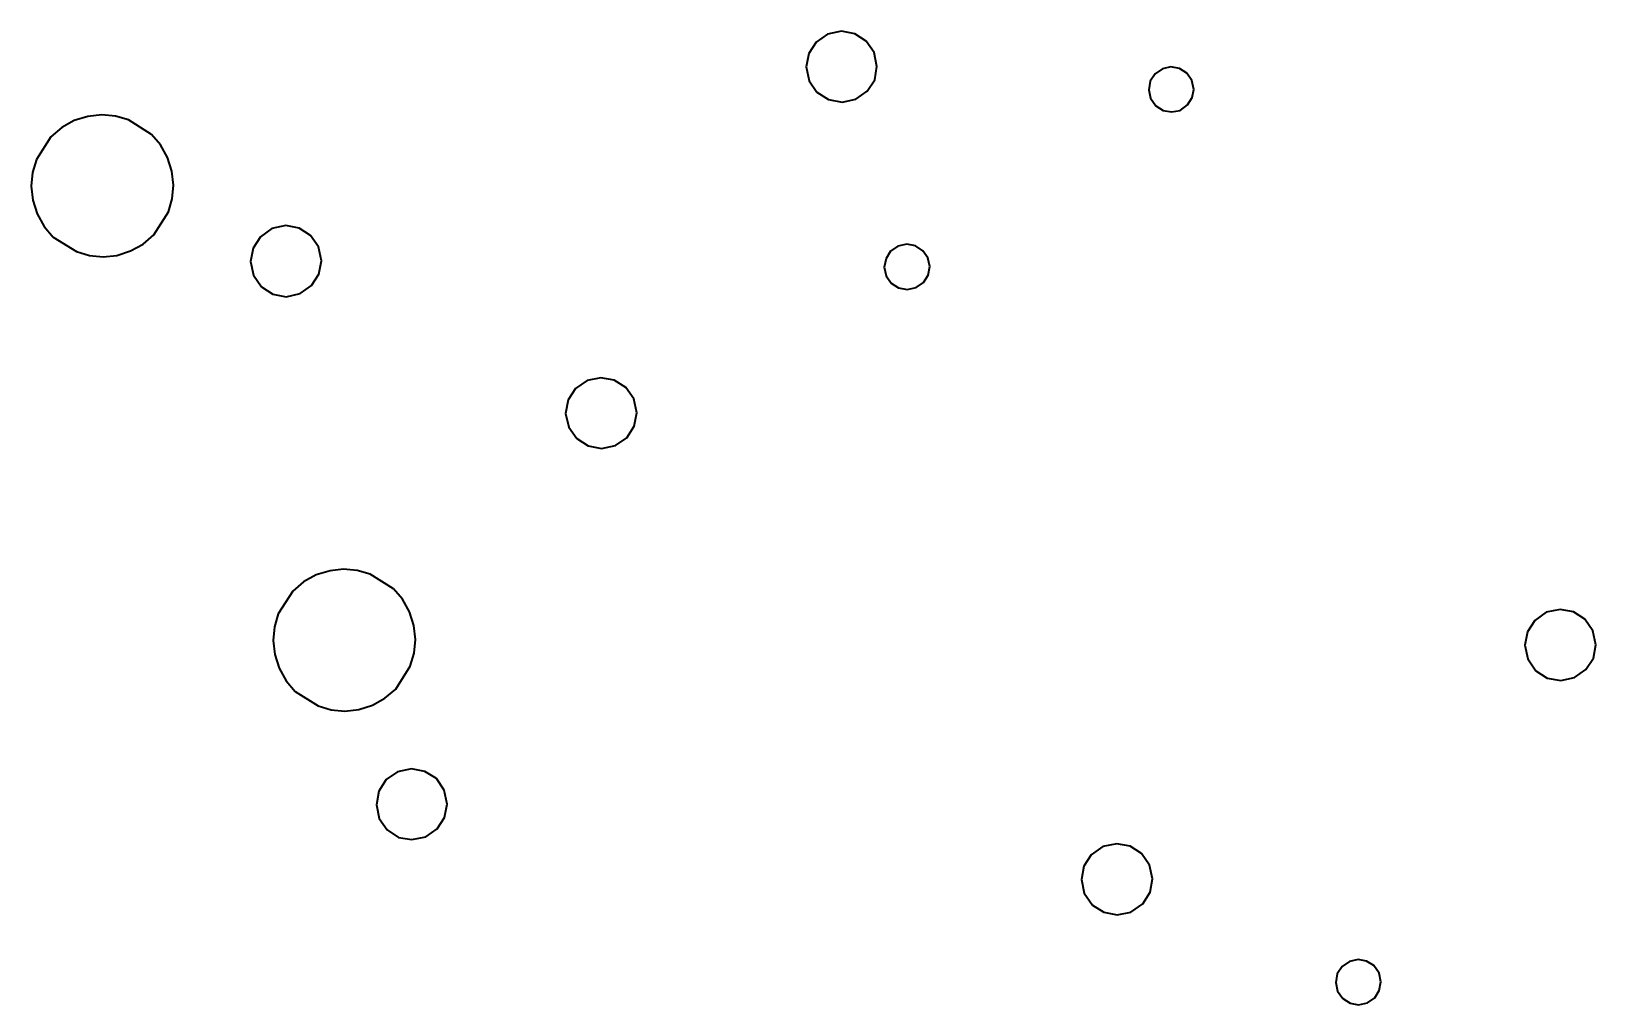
# Model space of a CAD drawing. Header units: centimetres. Extents: x -42.1 to -14.8, y -24.7 to -11.6.
# Drawn here: x -39.95 to -27.63, y -21.96 to -14.3 of the extents above; entities that cross this region are included whole.
import ezdxf

# ---------------------------------------------------------------- set-up
doc = ezdxf.new("R2010")
doc.units = ezdxf.units.CM
doc.header["$MEASUREMENT"] = 0
doc.layers.add('layer 1', color=7, linetype='Continuous')

msp = doc.modelspace()

# ---------------------------------------------------------------- linework, layer by layer
at = {"layer": 'layer 1', "color": 242, "lineweight": 35}
for points, knots in [([(-33.31625, -14.46375), (-33.31625, -14.46375), (-33.29375, -14.57375), (-33.29375, -14.57375), (-33.29375, -14.57375), (-33.29375, -14.57375), (-33.31125, -14.67875), (-33.31125, -14.67875), (-33.31125, -14.67875), (-33.31125, -14.67875), (-33.37125, -14.76875), (-33.37125, -14.76875), (-33.37125, -14.76875), (-33.37125, -14.76875), (-33.46125, -14.83125), (-33.46125, -14.83125), (-33.46125, -14.83125), (-33.46125, -14.83125), (-33.56875, -14.85375), (-33.56875, -14.85375), (-33.56875, -14.85375), (-33.56875, -14.85375), (-33.67625, -14.83375), (-33.67625, -14.83375), (-33.67625, -14.83375), (-33.67625, -14.83375), (-33.76625, -14.77625), (-33.76625, -14.77625), (-33.76625, -14.77625), (-33.76625, -14.77625), (-33.82875, -14.68625), (-33.82875, -14.68625), (-33.82875, -14.68625), (-33.82875, -14.68625), (-33.85125, -14.57625), (-33.85125, -14.57625), (-33.85125, -14.57625), (-33.85125, -14.57625), (-33.83125, -14.47125), (-33.83125, -14.47125), (-33.83125, -14.47125), (-33.83125, -14.47125), (-33.77375, -14.38125), (-33.77375, -14.38125), (-33.77375, -14.38125), (-33.77375, -14.38125), (-33.68375, -14.31875), (-33.68375, -14.31875), (-33.68375, -14.31875), (-33.68375, -14.31875), (-33.57375, -14.29625), (-33.57375, -14.29625), (-33.57375, -14.29625), (-33.57375, -14.29625), (-33.46875, -14.31625), (-33.46875, -14.31625), (-33.46875, -14.31625), (-33.46875, -14.31625), (-33.37875, -14.37375), (-33.37875, -14.37375), (-33.37875, -14.37375), (-33.37875, -14.37375), (-33.31625, -14.46375), (-33.31625, -14.46375)], [0, 0, 0, 0, 0.05882353, 0.05882353, 0.05882353, 0.05882353, 0.11764706, 0.11764706, 0.11764706, 0.11764706, 0.17647059, 0.17647059, 0.17647059, 0.17647059, 0.23529412, 0.23529412, 0.23529412, 0.23529412, 0.29411765, 0.29411765, 0.29411765, 0.29411765, 0.35294118, 0.35294118, 0.35294118, 0.35294118, 0.41176471, 0.41176471, 0.41176471, 0.41176471, 0.47058824, 0.47058824, 0.47058824, 0.47058824, 0.52941176, 0.52941176, 0.52941176, 0.52941176, 0.58823529, 0.58823529, 0.58823529, 0.58823529, 0.64705882, 0.64705882, 0.64705882, 0.64705882, 0.70588235, 0.70588235, 0.70588235, 0.70588235, 0.76470588, 0.76470588, 0.76470588, 0.76470588, 0.82352941, 0.82352941, 0.82352941, 0.82352941, 0.88235294, 0.88235294, 0.88235294, 0.88235294, 1, 1, 1, 1]), ([(-30.81375, -14.68375), (-30.81375, -14.68375), (-30.79875, -14.75375), (-30.79875, -14.75375), (-30.79875, -14.75375), (-30.79875, -14.75375), (-30.81125, -14.81875), (-30.81125, -14.81875), (-30.81125, -14.81875), (-30.81125, -14.81875), (-30.84875, -14.87625), (-30.84875, -14.87625), (-30.84875, -14.87625), (-30.84875, -14.87625), (-30.90625, -14.91875), (-30.90625, -14.91875), (-30.90625, -14.91875), (-30.90625, -14.91875), (-30.97375, -14.93125), (-30.97375, -14.93125), (-30.97375, -14.93125), (-30.97375, -14.93125), (-31.04125, -14.91875), (-31.04125, -14.91875), (-31.04125, -14.91875), (-31.04125, -14.91875), (-31.09875, -14.88375), (-31.09875, -14.88375), (-31.09875, -14.88375), (-31.09875, -14.88375), (-31.13875, -14.82375), (-31.13875, -14.82375), (-31.13875, -14.82375), (-31.13875, -14.82375), (-31.15375, -14.75625), (-31.15375, -14.75625), (-31.15375, -14.75625), (-31.15375, -14.75625), (-31.14125, -14.68875), (-31.14125, -14.68875), (-31.14125, -14.68875), (-31.14125, -14.68875), (-31.10375, -14.63125), (-31.10375, -14.63125), (-31.10375, -14.63125), (-31.10375, -14.63125), (-31.04625, -14.59125), (-31.04625, -14.59125), (-31.04625, -14.59125), (-31.04625, -14.59125), (-30.97875, -14.57625), (-30.97875, -14.57625), (-30.97875, -14.57625), (-30.97875, -14.57625), (-30.91125, -14.58875), (-30.91125, -14.58875), (-30.91125, -14.58875), (-30.91125, -14.58875), (-30.85375, -14.62625), (-30.85375, -14.62625), (-30.85375, -14.62625), (-30.85375, -14.62625), (-30.81375, -14.68375), (-30.81375, -14.68375)], [0, 0, 0, 0, 0.05882353, 0.05882353, 0.05882353, 0.05882353, 0.11764706, 0.11764706, 0.11764706, 0.11764706, 0.17647059, 0.17647059, 0.17647059, 0.17647059, 0.23529412, 0.23529412, 0.23529412, 0.23529412, 0.29411765, 0.29411765, 0.29411765, 0.29411765, 0.35294118, 0.35294118, 0.35294118, 0.35294118, 0.41176471, 0.41176471, 0.41176471, 0.41176471, 0.47058824, 0.47058824, 0.47058824, 0.47058824, 0.52941176, 0.52941176, 0.52941176, 0.52941176, 0.58823529, 0.58823529, 0.58823529, 0.58823529, 0.64705882, 0.64705882, 0.64705882, 0.64705882, 0.70588235, 0.70588235, 0.70588235, 0.70588235, 0.76470588, 0.76470588, 0.76470588, 0.76470588, 0.82352941, 0.82352941, 0.82352941, 0.82352941, 0.88235294, 0.88235294, 0.88235294, 0.88235294, 1, 1, 1, 1]), ([(-38.88125, -15.29125), (-38.88125, -15.29125), (-38.84625, -15.39875), (-38.84625, -15.39875), (-38.84625, -15.39875), (-38.84625, -15.39875), (-38.83375, -15.50875), (-38.83375, -15.50875), (-38.83375, -15.50875), (-38.83375, -15.50875), (-38.84375, -15.61625), (-38.84375, -15.61625), (-38.84375, -15.61625), (-38.84375, -15.61625), (-38.87375, -15.71875), (-38.87375, -15.71875), (-38.87375, -15.71875), (-38.87375, -15.71875), (-38.98875, -15.89875), (-38.98875, -15.89875), (-38.98875, -15.89875), (-38.98875, -15.89875), (-39.07375, -15.97125), (-39.07375, -15.97125), (-39.07375, -15.97125), (-39.07375, -15.97125), (-39.17125, -16.02625), (-39.17125, -16.02625), (-39.17125, -16.02625), (-39.17125, -16.02625), (-39.28125, -16.06125), (-39.28125, -16.06125), (-39.28125, -16.06125), (-39.28125, -16.06125), (-39.38875, -16.07125), (-39.38875, -16.07125), (-39.38875, -16.07125), (-39.38875, -16.07125), (-39.49625, -16.06125), (-39.49625, -16.06125), (-39.49625, -16.06125), (-39.49625, -16.06125), (-39.59875, -16.03125), (-39.59875, -16.03125), (-39.59875, -16.03125), (-39.59875, -16.03125), (-39.78125, -15.91625), (-39.78125, -15.91625), (-39.78125, -15.91625), (-39.78125, -15.91625), (-39.85125, -15.83375), (-39.85125, -15.83375), (-39.85125, -15.83375), (-39.85125, -15.83375), (-39.90625, -15.73375), (-39.90625, -15.73375), (-39.90625, -15.73375), (-39.90625, -15.73375), (-39.94125, -15.62625), (-39.94125, -15.62625), (-39.94125, -15.62625), (-39.94125, -15.62625), (-39.95375, -15.51625), (-39.95375, -15.51625), (-39.95375, -15.51625), (-39.95375, -15.51625), (-39.94375, -15.40875), (-39.94375, -15.40875), (-39.94375, -15.40875), (-39.94375, -15.40875), (-39.91375, -15.30625), (-39.91375, -15.30625), (-39.91375, -15.30625), (-39.91375, -15.30625), (-39.79875, -15.12625), (-39.79875, -15.12625), (-39.79875, -15.12625), (-39.79875, -15.12625), (-39.71375, -15.05375), (-39.71375, -15.05375), (-39.71375, -15.05375), (-39.71375, -15.05375), (-39.61625, -14.99875), (-39.61625, -14.99875), (-39.61625, -14.99875), (-39.61625, -14.99875), (-39.50875, -14.96625), (-39.50875, -14.96625), (-39.50875, -14.96625), (-39.50875, -14.96625), (-39.39875, -14.95375), (-39.39875, -14.95375), (-39.39875, -14.95375), (-39.39875, -14.95375), (-39.29125, -14.96375), (-39.29125, -14.96375), (-39.29125, -14.96375), (-39.29125, -14.96375), (-39.18875, -14.99375), (-39.18875, -14.99375), (-39.18875, -14.99375), (-39.18875, -14.99375), (-39.00625, -15.10875), (-39.00625, -15.10875), (-39.00625, -15.10875), (-39.00625, -15.10875), (-38.93625, -15.19125), (-38.93625, -15.19125), (-38.93625, -15.19125), (-38.93625, -15.19125), (-38.88125, -15.29125), (-38.88125, -15.29125)], [0, 0, 0, 0, 0.03448276, 0.03448276, 0.03448276, 0.03448276, 0.06896552, 0.06896552, 0.06896552, 0.06896552, 0.10344828, 0.10344828, 0.10344828, 0.10344828, 0.13793103, 0.13793103, 0.13793103, 0.13793103, 0.17241379, 0.17241379, 0.17241379, 0.17241379, 0.20689655, 0.20689655, 0.20689655, 0.20689655, 0.24137931, 0.24137931, 0.24137931, 0.24137931, 0.27586207, 0.27586207, 0.27586207, 0.27586207, 0.31034483, 0.31034483, 0.31034483, 0.31034483, 0.34482759, 0.34482759, 0.34482759, 0.34482759, 0.37931034, 0.37931034, 0.37931034, 0.37931034, 0.4137931, 0.4137931, 0.4137931, 0.4137931, 0.44827586, 0.44827586, 0.44827586, 0.44827586, 0.48275862, 0.48275862, 0.48275862, 0.48275862, 0.51724138, 0.51724138, 0.51724138, 0.51724138, 0.55172414, 0.55172414, 0.55172414, 0.55172414, 0.5862069, 0.5862069, 0.5862069, 0.5862069, 0.62068966, 0.62068966, 0.62068966, 0.62068966, 0.65517241, 0.65517241, 0.65517241, 0.65517241, 0.68965517, 0.68965517, 0.68965517, 0.68965517, 0.72413793, 0.72413793, 0.72413793, 0.72413793, 0.75862069, 0.75862069, 0.75862069, 0.75862069, 0.79310345, 0.79310345, 0.79310345, 0.79310345, 0.82758621, 0.82758621, 0.82758621, 0.82758621, 0.86206897, 0.86206897, 0.86206897, 0.86206897, 0.89655172, 0.89655172, 0.89655172, 0.89655172, 0.93103448, 0.93103448, 0.93103448, 0.93103448, 1, 1, 1, 1]), ([(-37.69125, -15.99375), (-37.69125, -15.99375), (-37.66875, -16.10375), (-37.66875, -16.10375), (-37.66875, -16.10375), (-37.66875, -16.10375), (-37.68875, -16.20875), (-37.68875, -16.20875), (-37.68875, -16.20875), (-37.68875, -16.20875), (-37.74625, -16.29875), (-37.74625, -16.29875), (-37.74625, -16.29875), (-37.74625, -16.29875), (-37.83625, -16.36125), (-37.83625, -16.36125), (-37.83625, -16.36125), (-37.83625, -16.36125), (-37.94625, -16.38625), (-37.94625, -16.38625), (-37.94625, -16.38625), (-37.94625, -16.38625), (-38.05125, -16.36625), (-38.05125, -16.36625), (-38.05125, -16.36625), (-38.05125, -16.36625), (-38.14125, -16.30875), (-38.14125, -16.30875), (-38.14125, -16.30875), (-38.14125, -16.30875), (-38.20375, -16.21625), (-38.20375, -16.21625), (-38.20375, -16.21625), (-38.20375, -16.21625), (-38.22625, -16.10875), (-38.22625, -16.10875), (-38.22625, -16.10875), (-38.22625, -16.10875), (-38.20625, -16.00375), (-38.20625, -16.00375), (-38.20625, -16.00375), (-38.20625, -16.00375), (-38.14875, -15.91375), (-38.14875, -15.91375), (-38.14875, -15.91375), (-38.14875, -15.91375), (-38.05875, -15.84875), (-38.05875, -15.84875), (-38.05875, -15.84875), (-38.05875, -15.84875), (-37.94875, -15.82625), (-37.94875, -15.82625), (-37.94875, -15.82625), (-37.94875, -15.82625), (-37.84375, -15.84625), (-37.84375, -15.84625), (-37.84375, -15.84625), (-37.84375, -15.84625), (-37.75375, -15.90375), (-37.75375, -15.90375), (-37.75375, -15.90375), (-37.75375, -15.90375), (-37.69125, -15.99375), (-37.69125, -15.99375)], [0, 0, 0, 0, 0.05882353, 0.05882353, 0.05882353, 0.05882353, 0.11764706, 0.11764706, 0.11764706, 0.11764706, 0.17647059, 0.17647059, 0.17647059, 0.17647059, 0.23529412, 0.23529412, 0.23529412, 0.23529412, 0.29411765, 0.29411765, 0.29411765, 0.29411765, 0.35294118, 0.35294118, 0.35294118, 0.35294118, 0.41176471, 0.41176471, 0.41176471, 0.41176471, 0.47058824, 0.47058824, 0.47058824, 0.47058824, 0.52941176, 0.52941176, 0.52941176, 0.52941176, 0.58823529, 0.58823529, 0.58823529, 0.58823529, 0.64705882, 0.64705882, 0.64705882, 0.64705882, 0.70588235, 0.70588235, 0.70588235, 0.70588235, 0.76470588, 0.76470588, 0.76470588, 0.76470588, 0.82352941, 0.82352941, 0.82352941, 0.82352941, 0.88235294, 0.88235294, 0.88235294, 0.88235294, 1, 1, 1, 1]), ([(-32.89375, -16.08125), (-32.89375, -16.08125), (-32.87875, -16.14875), (-32.87875, -16.14875), (-32.87875, -16.14875), (-32.87875, -16.14875), (-32.89125, -16.21625), (-32.89125, -16.21625), (-32.89125, -16.21625), (-32.89125, -16.21625), (-32.92875, -16.27375), (-32.92875, -16.27375), (-32.92875, -16.27375), (-32.92875, -16.27375), (-32.98625, -16.31375), (-32.98625, -16.31375), (-32.98625, -16.31375), (-32.98625, -16.31375), (-33.05625, -16.32875), (-33.05625, -16.32875), (-33.05625, -16.32875), (-33.05625, -16.32875), (-33.12375, -16.31625), (-33.12375, -16.31625), (-33.12375, -16.31625), (-33.12375, -16.31625), (-33.18125, -16.27875), (-33.18125, -16.27875), (-33.18125, -16.27875), (-33.18125, -16.27875), (-33.22125, -16.22125), (-33.22125, -16.22125), (-33.22125, -16.22125), (-33.22125, -16.22125), (-33.23625, -16.15375), (-33.23625, -16.15375), (-33.23625, -16.15375), (-33.23625, -16.15375), (-33.22125, -16.08625), (-33.22125, -16.08625), (-33.22125, -16.08625), (-33.22125, -16.08625), (-33.18625, -16.02875), (-33.18625, -16.02875), (-33.18625, -16.02875), (-33.18625, -16.02875), (-33.12875, -15.98875), (-33.12875, -15.98875), (-33.12875, -15.98875), (-33.12875, -15.98875), (-33.05875, -15.97375), (-33.05875, -15.97375), (-33.05875, -15.97375), (-33.05875, -15.97375), (-32.99125, -15.98625), (-32.99125, -15.98625), (-32.99125, -15.98625), (-32.99125, -15.98625), (-32.93375, -16.02375), (-32.93375, -16.02375), (-32.93375, -16.02375), (-32.93375, -16.02375), (-32.89375, -16.08125), (-32.89375, -16.08125)], [0, 0, 0, 0, 0.05882353, 0.05882353, 0.05882353, 0.05882353, 0.11764706, 0.11764706, 0.11764706, 0.11764706, 0.17647059, 0.17647059, 0.17647059, 0.17647059, 0.23529412, 0.23529412, 0.23529412, 0.23529412, 0.29411765, 0.29411765, 0.29411765, 0.29411765, 0.35294118, 0.35294118, 0.35294118, 0.35294118, 0.41176471, 0.41176471, 0.41176471, 0.41176471, 0.47058824, 0.47058824, 0.47058824, 0.47058824, 0.52941176, 0.52941176, 0.52941176, 0.52941176, 0.58823529, 0.58823529, 0.58823529, 0.58823529, 0.64705882, 0.64705882, 0.64705882, 0.64705882, 0.70588235, 0.70588235, 0.70588235, 0.70588235, 0.76470588, 0.76470588, 0.76470588, 0.76470588, 0.82352941, 0.82352941, 0.82352941, 0.82352941, 0.88235294, 0.88235294, 0.88235294, 0.88235294, 1, 1, 1, 1]), ([(-35.20875, -17.19125), (-35.20875, -17.19125), (-35.18625, -17.30125), (-35.18625, -17.30125), (-35.18625, -17.30125), (-35.18625, -17.30125), (-35.20625, -17.40625), (-35.20625, -17.40625), (-35.20625, -17.40625), (-35.20625, -17.40625), (-35.26375, -17.49625), (-35.26375, -17.49625), (-35.26375, -17.49625), (-35.26375, -17.49625), (-35.35375, -17.55875), (-35.35375, -17.55875), (-35.35375, -17.55875), (-35.35375, -17.55875), (-35.46375, -17.58125), (-35.46375, -17.58125), (-35.46375, -17.58125), (-35.46375, -17.58125), (-35.56875, -17.56125), (-35.56875, -17.56125), (-35.56875, -17.56125), (-35.56875, -17.56125), (-35.65875, -17.50375), (-35.65875, -17.50375), (-35.65875, -17.50375), (-35.65875, -17.50375), (-35.72125, -17.41375), (-35.72125, -17.41375), (-35.72125, -17.41375), (-35.72125, -17.41375), (-35.74625, -17.30625), (-35.74625, -17.30625), (-35.74625, -17.30625), (-35.74625, -17.30625), (-35.72625, -17.19875), (-35.72625, -17.19875), (-35.72625, -17.19875), (-35.72625, -17.19875), (-35.66875, -17.10875), (-35.66875, -17.10875), (-35.66875, -17.10875), (-35.66875, -17.10875), (-35.57625, -17.04625), (-35.57625, -17.04625), (-35.57625, -17.04625), (-35.57625, -17.04625), (-35.46875, -17.02375), (-35.46875, -17.02375), (-35.46875, -17.02375), (-35.46875, -17.02375), (-35.36375, -17.04375), (-35.36375, -17.04375), (-35.36375, -17.04375), (-35.36375, -17.04375), (-35.27125, -17.10125), (-35.27125, -17.10125), (-35.27125, -17.10125), (-35.27125, -17.10125), (-35.20875, -17.19125), (-35.20875, -17.19125)], [0, 0, 0, 0, 0.05882353, 0.05882353, 0.05882353, 0.05882353, 0.11764706, 0.11764706, 0.11764706, 0.11764706, 0.17647059, 0.17647059, 0.17647059, 0.17647059, 0.23529412, 0.23529412, 0.23529412, 0.23529412, 0.29411765, 0.29411765, 0.29411765, 0.29411765, 0.35294118, 0.35294118, 0.35294118, 0.35294118, 0.41176471, 0.41176471, 0.41176471, 0.41176471, 0.47058824, 0.47058824, 0.47058824, 0.47058824, 0.52941176, 0.52941176, 0.52941176, 0.52941176, 0.58823529, 0.58823529, 0.58823529, 0.58823529, 0.64705882, 0.64705882, 0.64705882, 0.64705882, 0.70588235, 0.70588235, 0.70588235, 0.70588235, 0.76470588, 0.76470588, 0.76470588, 0.76470588, 0.82352941, 0.82352941, 0.82352941, 0.82352941, 0.88235294, 0.88235294, 0.88235294, 0.88235294, 1, 1, 1, 1]), ([(-36.97625, -18.86875), (-36.97625, -18.86875), (-36.94125, -18.97625), (-36.94125, -18.97625), (-36.94125, -18.97625), (-36.94125, -18.97625), (-36.92875, -19.08625), (-36.92875, -19.08625), (-36.92875, -19.08625), (-36.92875, -19.08625), (-36.93875, -19.19375), (-36.93875, -19.19375), (-36.93875, -19.19375), (-36.93875, -19.19375), (-36.96875, -19.29625), (-36.96875, -19.29625), (-36.96875, -19.29625), (-36.96875, -19.29625), (-37.08375, -19.47625), (-37.08375, -19.47625), (-37.08375, -19.47625), (-37.08375, -19.47625), (-37.16875, -19.54875), (-37.16875, -19.54875), (-37.16875, -19.54875), (-37.16875, -19.54875), (-37.26625, -19.60375), (-37.26625, -19.60375), (-37.26625, -19.60375), (-37.26625, -19.60375), (-37.37375, -19.63625), (-37.37375, -19.63625), (-37.37375, -19.63625), (-37.37375, -19.63625), (-37.48375, -19.64875), (-37.48375, -19.64875), (-37.48375, -19.64875), (-37.48375, -19.64875), (-37.59125, -19.63875), (-37.59125, -19.63875), (-37.59125, -19.63875), (-37.59125, -19.63875), (-37.69375, -19.60875), (-37.69375, -19.60875), (-37.69375, -19.60875), (-37.69375, -19.60875), (-37.87625, -19.49375), (-37.87625, -19.49375), (-37.87625, -19.49375), (-37.87625, -19.49375), (-37.94625, -19.41125), (-37.94625, -19.41125), (-37.94625, -19.41125), (-37.94625, -19.41125), (-38.00125, -19.31125), (-38.00125, -19.31125), (-38.00125, -19.31125), (-38.00125, -19.31125), (-38.03625, -19.20375), (-38.03625, -19.20375), (-38.03625, -19.20375), (-38.03625, -19.20375), (-38.04875, -19.09375), (-38.04875, -19.09375), (-38.04875, -19.09375), (-38.04875, -19.09375), (-38.03875, -18.98625), (-38.03875, -18.98625), (-38.03875, -18.98625), (-38.03875, -18.98625), (-38.00875, -18.88375), (-38.00875, -18.88375), (-38.00875, -18.88375), (-38.00875, -18.88375), (-37.89375, -18.70375), (-37.89375, -18.70375), (-37.89375, -18.70375), (-37.89375, -18.70375), (-37.80875, -18.63125), (-37.80875, -18.63125), (-37.80875, -18.63125), (-37.80875, -18.63125), (-37.71125, -18.57625), (-37.71125, -18.57625), (-37.71125, -18.57625), (-37.71125, -18.57625), (-37.60125, -18.54375), (-37.60125, -18.54375), (-37.60125, -18.54375), (-37.60125, -18.54375), (-37.49375, -18.53125), (-37.49375, -18.53125), (-37.49375, -18.53125), (-37.49375, -18.53125), (-37.38625, -18.54125), (-37.38625, -18.54125), (-37.38625, -18.54125), (-37.38625, -18.54125), (-37.28375, -18.57125), (-37.28375, -18.57125), (-37.28375, -18.57125), (-37.28375, -18.57125), (-37.10125, -18.68625), (-37.10125, -18.68625), (-37.10125, -18.68625), (-37.10125, -18.68625), (-37.03125, -18.76875), (-37.03125, -18.76875), (-37.03125, -18.76875), (-37.03125, -18.76875), (-36.97625, -18.86875), (-36.97625, -18.86875)], [0, 0, 0, 0, 0.03448276, 0.03448276, 0.03448276, 0.03448276, 0.06896552, 0.06896552, 0.06896552, 0.06896552, 0.10344828, 0.10344828, 0.10344828, 0.10344828, 0.13793103, 0.13793103, 0.13793103, 0.13793103, 0.17241379, 0.17241379, 0.17241379, 0.17241379, 0.20689655, 0.20689655, 0.20689655, 0.20689655, 0.24137931, 0.24137931, 0.24137931, 0.24137931, 0.27586207, 0.27586207, 0.27586207, 0.27586207, 0.31034483, 0.31034483, 0.31034483, 0.31034483, 0.34482759, 0.34482759, 0.34482759, 0.34482759, 0.37931034, 0.37931034, 0.37931034, 0.37931034, 0.4137931, 0.4137931, 0.4137931, 0.4137931, 0.44827586, 0.44827586, 0.44827586, 0.44827586, 0.48275862, 0.48275862, 0.48275862, 0.48275862, 0.51724138, 0.51724138, 0.51724138, 0.51724138, 0.55172414, 0.55172414, 0.55172414, 0.55172414, 0.5862069, 0.5862069, 0.5862069, 0.5862069, 0.62068966, 0.62068966, 0.62068966, 0.62068966, 0.65517241, 0.65517241, 0.65517241, 0.65517241, 0.68965517, 0.68965517, 0.68965517, 0.68965517, 0.72413793, 0.72413793, 0.72413793, 0.72413793, 0.75862069, 0.75862069, 0.75862069, 0.75862069, 0.79310345, 0.79310345, 0.79310345, 0.79310345, 0.82758621, 0.82758621, 0.82758621, 0.82758621, 0.86206897, 0.86206897, 0.86206897, 0.86206897, 0.89655172, 0.89655172, 0.89655172, 0.89655172, 0.93103448, 0.93103448, 0.93103448, 0.93103448, 1, 1, 1, 1]), ([(-28.16875, -19.23875), (-28.16875, -19.23875), (-28.19125, -19.13125), (-28.19125, -19.13125), (-28.19125, -19.13125), (-28.19125, -19.13125), (-28.17125, -19.02625), (-28.17125, -19.02625), (-28.17125, -19.02625), (-28.17125, -19.02625), (-28.11375, -18.93625), (-28.11375, -18.93625), (-28.11375, -18.93625), (-28.11375, -18.93625), (-28.02375, -18.87125), (-28.02375, -18.87125), (-28.02375, -18.87125), (-28.02375, -18.87125), (-27.91375, -18.84875), (-27.91375, -18.84875), (-27.91375, -18.84875), (-27.91375, -18.84875), (-27.80875, -18.86875), (-27.80875, -18.86875), (-27.80875, -18.86875), (-27.80875, -18.86875), (-27.71875, -18.92625), (-27.71875, -18.92625), (-27.71875, -18.92625), (-27.71875, -18.92625), (-27.65625, -19.01625), (-27.65625, -19.01625), (-27.65625, -19.01625), (-27.65625, -19.01625), (-27.63375, -19.12625), (-27.63375, -19.12625), (-27.63375, -19.12625), (-27.63375, -19.12625), (-27.65125, -19.23125), (-27.65125, -19.23125), (-27.65125, -19.23125), (-27.65125, -19.23125), (-27.71125, -19.32125), (-27.71125, -19.32125), (-27.71125, -19.32125), (-27.71125, -19.32125), (-27.80125, -19.38375), (-27.80125, -19.38375), (-27.80125, -19.38375), (-27.80125, -19.38375), (-27.90875, -19.40875), (-27.90875, -19.40875), (-27.90875, -19.40875), (-27.90875, -19.40875), (-28.01625, -19.38875), (-28.01625, -19.38875), (-28.01625, -19.38875), (-28.01625, -19.38875), (-28.10625, -19.33125), (-28.10625, -19.33125), (-28.10625, -19.33125), (-28.10625, -19.33125), (-28.16875, -19.23875), (-28.16875, -19.23875)], [0, 0, 0, 0, 0.05882353, 0.05882353, 0.05882353, 0.05882353, 0.11764706, 0.11764706, 0.11764706, 0.11764706, 0.17647059, 0.17647059, 0.17647059, 0.17647059, 0.23529412, 0.23529412, 0.23529412, 0.23529412, 0.29411765, 0.29411765, 0.29411765, 0.29411765, 0.35294118, 0.35294118, 0.35294118, 0.35294118, 0.41176471, 0.41176471, 0.41176471, 0.41176471, 0.47058824, 0.47058824, 0.47058824, 0.47058824, 0.52941176, 0.52941176, 0.52941176, 0.52941176, 0.58823529, 0.58823529, 0.58823529, 0.58823529, 0.64705882, 0.64705882, 0.64705882, 0.64705882, 0.70588235, 0.70588235, 0.70588235, 0.70588235, 0.76470588, 0.76470588, 0.76470588, 0.76470588, 0.82352941, 0.82352941, 0.82352941, 0.82352941, 0.88235294, 0.88235294, 0.88235294, 0.88235294, 1, 1, 1, 1]), ([(-36.70125, -20.27125), (-36.70125, -20.27125), (-36.67875, -20.38125), (-36.67875, -20.38125), (-36.67875, -20.38125), (-36.67875, -20.38125), (-36.69875, -20.48625), (-36.69875, -20.48625), (-36.69875, -20.48625), (-36.69875, -20.48625), (-36.75625, -20.57625), (-36.75625, -20.57625), (-36.75625, -20.57625), (-36.75625, -20.57625), (-36.84625, -20.63875), (-36.84625, -20.63875), (-36.84625, -20.63875), (-36.84625, -20.63875), (-36.95625, -20.66125), (-36.95625, -20.66125), (-36.95625, -20.66125), (-36.95625, -20.66125), (-37.06125, -20.64375), (-37.06125, -20.64375), (-37.06125, -20.64375), (-37.06125, -20.64375), (-37.15125, -20.58375), (-37.15125, -20.58375), (-37.15125, -20.58375), (-37.15125, -20.58375), (-37.21375, -20.49375), (-37.21375, -20.49375), (-37.21375, -20.49375), (-37.21375, -20.49375), (-37.23625, -20.38625), (-37.23625, -20.38625), (-37.23625, -20.38625), (-37.23625, -20.38625), (-37.21625, -20.27875), (-37.21625, -20.27875), (-37.21625, -20.27875), (-37.21625, -20.27875), (-37.15875, -20.18875), (-37.15875, -20.18875), (-37.15875, -20.18875), (-37.15875, -20.18875), (-37.06875, -20.12625), (-37.06875, -20.12625), (-37.06875, -20.12625), (-37.06875, -20.12625), (-36.95875, -20.10375), (-36.95875, -20.10375), (-36.95875, -20.10375), (-36.95875, -20.10375), (-36.85375, -20.12375), (-36.85375, -20.12375), (-36.85375, -20.12375), (-36.85375, -20.12375), (-36.76375, -20.18125), (-36.76375, -20.18125), (-36.76375, -20.18125), (-36.76375, -20.18125), (-36.70125, -20.27125), (-36.70125, -20.27125)], [0, 0, 0, 0, 0.05882353, 0.05882353, 0.05882353, 0.05882353, 0.11764706, 0.11764706, 0.11764706, 0.11764706, 0.17647059, 0.17647059, 0.17647059, 0.17647059, 0.23529412, 0.23529412, 0.23529412, 0.23529412, 0.29411765, 0.29411765, 0.29411765, 0.29411765, 0.35294118, 0.35294118, 0.35294118, 0.35294118, 0.41176471, 0.41176471, 0.41176471, 0.41176471, 0.47058824, 0.47058824, 0.47058824, 0.47058824, 0.52941176, 0.52941176, 0.52941176, 0.52941176, 0.58823529, 0.58823529, 0.58823529, 0.58823529, 0.64705882, 0.64705882, 0.64705882, 0.64705882, 0.70588235, 0.70588235, 0.70588235, 0.70588235, 0.76470588, 0.76470588, 0.76470588, 0.76470588, 0.82352941, 0.82352941, 0.82352941, 0.82352941, 0.88235294, 0.88235294, 0.88235294, 0.88235294, 1, 1, 1, 1]), ([(-31.66125, -21.08375), (-31.66125, -21.08375), (-31.68375, -20.97625), (-31.68375, -20.97625), (-31.68375, -20.97625), (-31.68375, -20.97625), (-31.66375, -20.87124), (-31.66375, -20.87124), (-31.66375, -20.87124), (-31.66375, -20.87124), (-31.60625, -20.78125), (-31.60625, -20.78125), (-31.60625, -20.78125), (-31.60625, -20.78125), (-31.51625, -20.71625), (-31.51625, -20.71625), (-31.51625, -20.71625), (-31.51625, -20.71625), (-31.40625, -20.69375), (-31.40625, -20.69375), (-31.40625, -20.69375), (-31.40625, -20.69375), (-31.30125, -20.71375), (-31.30125, -20.71375), (-31.30125, -20.71375), (-31.30125, -20.71375), (-31.21125, -20.77125), (-31.21125, -20.77125), (-31.21125, -20.77125), (-31.21125, -20.77125), (-31.14875, -20.86375), (-31.14875, -20.86375), (-31.14875, -20.86375), (-31.14875, -20.86375), (-31.12375, -20.97124), (-31.12375, -20.97124), (-31.12375, -20.97124), (-31.12375, -20.97124), (-31.14375, -21.07625), (-31.14375, -21.07625), (-31.14375, -21.07625), (-31.14375, -21.07625), (-31.20125, -21.16625), (-31.20125, -21.16625), (-31.20125, -21.16625), (-31.20125, -21.16625), (-31.29375, -21.23125), (-31.29375, -21.23125), (-31.29375, -21.23125), (-31.29375, -21.23125), (-31.40125, -21.25375), (-31.40125, -21.25375), (-31.40125, -21.25375), (-31.40125, -21.25375), (-31.50625, -21.23375), (-31.50625, -21.23375), (-31.50625, -21.23375), (-31.50625, -21.23375), (-31.59625, -21.17625), (-31.59625, -21.17625), (-31.59625, -21.17625), (-31.59625, -21.17625), (-31.66125, -21.08375), (-31.66125, -21.08375)], [0, 0, 0, 0, 0.05882353, 0.05882353, 0.05882353, 0.05882353, 0.11764706, 0.11764706, 0.11764706, 0.11764706, 0.17647059, 0.17647059, 0.17647059, 0.17647059, 0.23529412, 0.23529412, 0.23529412, 0.23529412, 0.29411765, 0.29411765, 0.29411765, 0.29411765, 0.35294118, 0.35294118, 0.35294118, 0.35294118, 0.41176471, 0.41176471, 0.41176471, 0.41176471, 0.47058824, 0.47058824, 0.47058824, 0.47058824, 0.52941176, 0.52941176, 0.52941176, 0.52941176, 0.58823529, 0.58823529, 0.58823529, 0.58823529, 0.64705882, 0.64705882, 0.64705882, 0.64705882, 0.70588235, 0.70588235, 0.70588235, 0.70588235, 0.76470588, 0.76470588, 0.76470588, 0.76470588, 0.82352941, 0.82352941, 0.82352941, 0.82352941, 0.88235294, 0.88235294, 0.88235294, 0.88235294, 1, 1, 1, 1]), ([(-29.66625, -21.85375), (-29.66625, -21.85375), (-29.68125, -21.78625), (-29.68125, -21.78625), (-29.68125, -21.78625), (-29.68125, -21.78625), (-29.66875, -21.71875), (-29.66875, -21.71875), (-29.66875, -21.71875), (-29.66875, -21.71875), (-29.63125, -21.66125), (-29.63125, -21.66125), (-29.63125, -21.66125), (-29.63125, -21.66125), (-29.57375, -21.62125), (-29.57375, -21.62125), (-29.57375, -21.62125), (-29.57375, -21.62125), (-29.50375, -21.60625), (-29.50375, -21.60625), (-29.50375, -21.60625), (-29.50375, -21.60625), (-29.43875, -21.61875), (-29.43875, -21.61875), (-29.43875, -21.61875), (-29.43875, -21.61875), (-29.38125, -21.65375), (-29.38125, -21.65375), (-29.38125, -21.65375), (-29.38125, -21.65375), (-29.33875, -21.71375), (-29.33875, -21.71375), (-29.33875, -21.71375), (-29.33875, -21.71375), (-29.32625, -21.78125), (-29.32625, -21.78125), (-29.32625, -21.78125), (-29.32625, -21.78125), (-29.33875, -21.84875), (-29.33875, -21.84875), (-29.33875, -21.84875), (-29.33875, -21.84875), (-29.37375, -21.90625), (-29.37375, -21.90625), (-29.37375, -21.90625), (-29.37375, -21.90625), (-29.43125, -21.94625), (-29.43125, -21.94625), (-29.43125, -21.94625), (-29.43125, -21.94625), (-29.50125, -21.96125), (-29.50125, -21.96125), (-29.50125, -21.96125), (-29.50125, -21.96125), (-29.56875, -21.94875), (-29.56875, -21.94875), (-29.56875, -21.94875), (-29.56875, -21.94875), (-29.62625, -21.91125), (-29.62625, -21.91125), (-29.62625, -21.91125), (-29.62625, -21.91125), (-29.66625, -21.85375), (-29.66625, -21.85375)], [0, 0, 0, 0, 0.05882353, 0.05882353, 0.05882353, 0.05882353, 0.11764706, 0.11764706, 0.11764706, 0.11764706, 0.17647059, 0.17647059, 0.17647059, 0.17647059, 0.23529412, 0.23529412, 0.23529412, 0.23529412, 0.29411765, 0.29411765, 0.29411765, 0.29411765, 0.35294118, 0.35294118, 0.35294118, 0.35294118, 0.41176471, 0.41176471, 0.41176471, 0.41176471, 0.47058824, 0.47058824, 0.47058824, 0.47058824, 0.52941176, 0.52941176, 0.52941176, 0.52941176, 0.58823529, 0.58823529, 0.58823529, 0.58823529, 0.64705882, 0.64705882, 0.64705882, 0.64705882, 0.70588235, 0.70588235, 0.70588235, 0.70588235, 0.76470588, 0.76470588, 0.76470588, 0.76470588, 0.82352941, 0.82352941, 0.82352941, 0.82352941, 0.88235294, 0.88235294, 0.88235294, 0.88235294, 1, 1, 1, 1])]:
    msp.add_open_spline(points, degree=3, knots=knots, dxfattribs=at)

doc.saveas('drawing.dxf')
